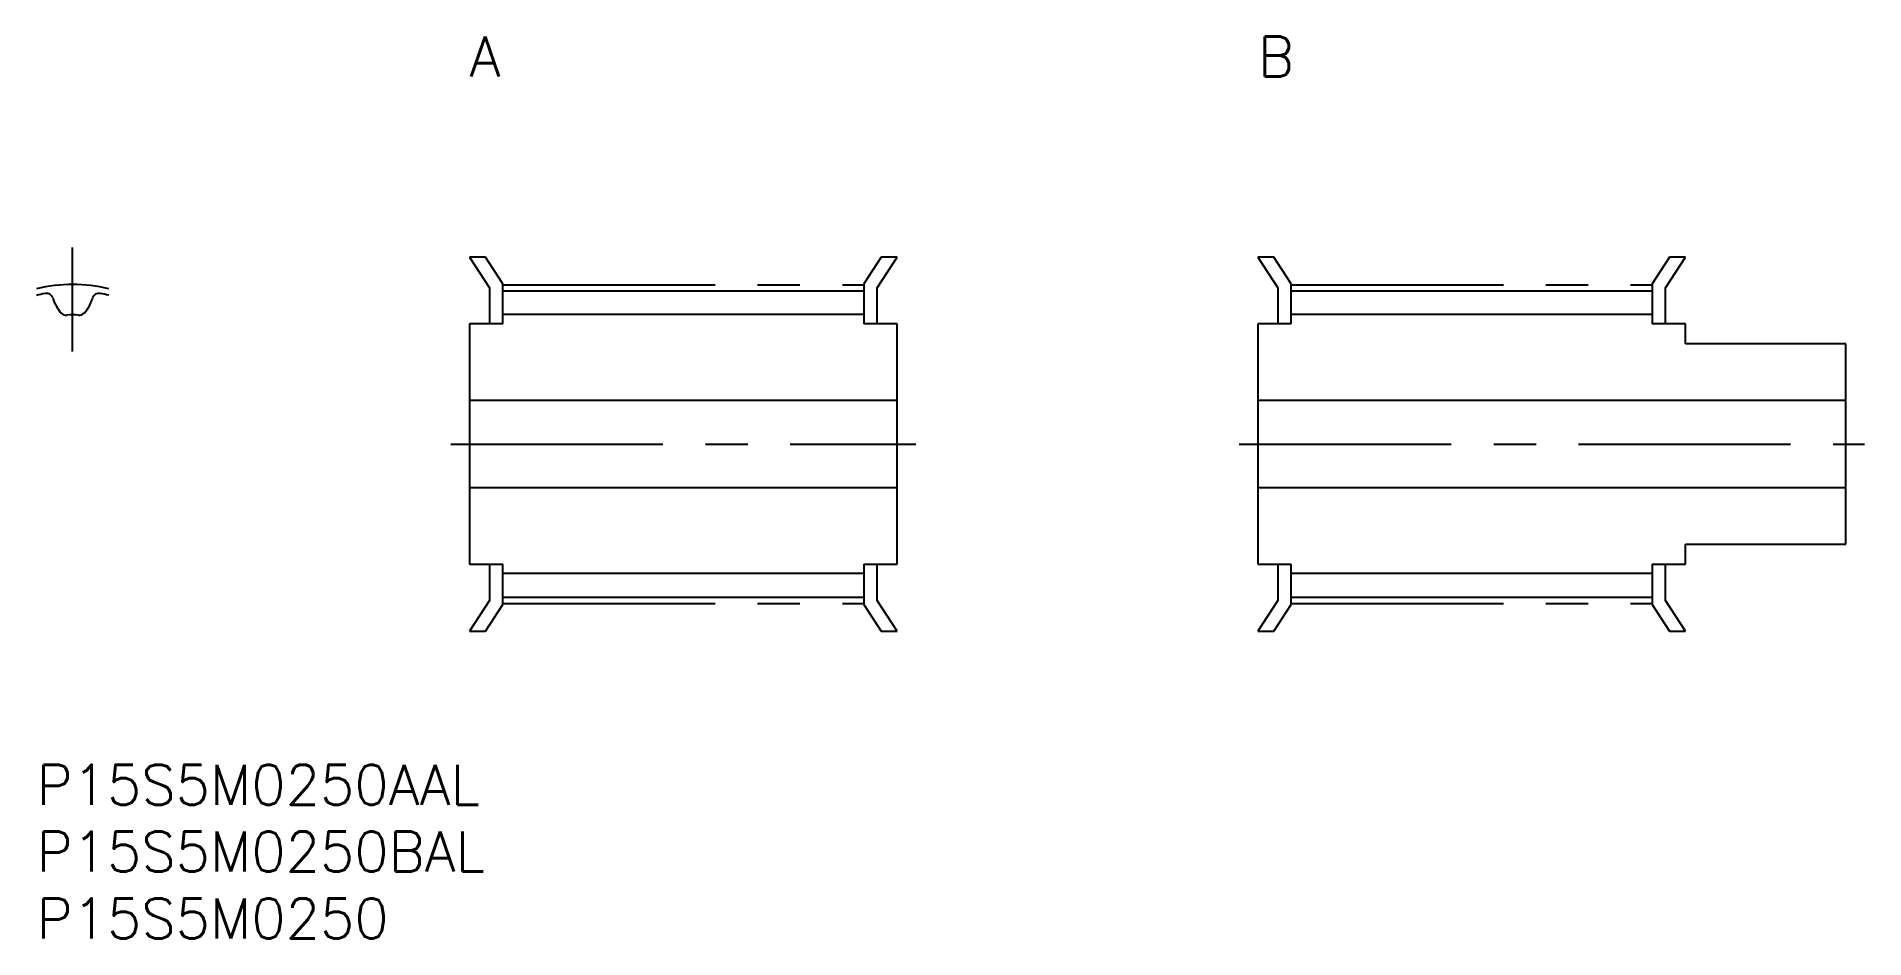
# Model space of a CAD drawing. Extents: x 0 to 137, y -13 to 54.
import ezdxf

# ---------------------------------------------------------------- set-up
doc = ezdxf.new("R2010")
doc.units = 0
doc.header["$LTSCALE"] = 0.5
doc.linetypes.add('CENTER', pattern=[50.8, 31.75, -6.35, 6.35, -6.35])
for name, color, linetype in [('MSM_CENTER', 1, 'CENTER'), ('MSM_CONTINUOUS', 7, 'CONTINUOUS'), ('MSM_PART_NUMBER', 7, 'CONTINUOUS')]:
    doc.layers.add(name, color=color, linetype=linetype)
doc.styles.get("Standard").update_dxf_attribs({"font": 'txt.shx', "height": 1, "bigfont": 'bigfont.shx'})

# ---------------------------------------------------------------- blocks, each defined once
blk = doc.blocks.new('*U36')
at = {"layer": 'MSM_PART_NUMBER'}
blk.add_text('P15S5M0250AAL', height=3, dxfattribs=at).set_placement((0, -3))
blk = doc.blocks.new('*U37')
at = {"layer": 'MSM_PART_NUMBER'}
blk.add_text('P15S5M0250BAL', height=3, dxfattribs=at).set_placement((0, -8))
blk = doc.blocks.new('*U38')
at = {"layer": 'MSM_PART_NUMBER'}
blk.add_text('P15S5M0250', height=3, dxfattribs=at).set_placement((0, -13))
blk = doc.blocks.new('*U39')
at = {"layer": 'MSM_PART_NUMBER'}
blk.add_text('A', height=3, dxfattribs=at).set_placement((32.41, 51.5))
blk = doc.blocks.new('*U40')
at = {"layer": 'MSM_PART_NUMBER'}
blk.add_text('B', height=3, dxfattribs=at).set_placement((91.41, 51.5))

msp = doc.modelspace()

# ---------------------------------------------------------------- linework, layer by layer
at = {"layer": 'MSM_CENTER'}
for p, q in [((2.7, 30.94), (2.7, 38.7)), ((34.91, 35.93), (61.91, 35.93)), ((93.91, 35.93), (120.91, 35.93)), ((31.01, 24), (65.81, 24)), ((90.01, 24), (136.81, 24)), ((34.91, 12.06), (61.91, 12.06)), ((93.91, 12.06), (120.91, 12.06))]:
    msp.add_line(p, q, dxfattribs=at)
msp.add_arc((2.7, 24), 11.94, 76.9077, 103.0923, dxfattribs=at)
at = {"layer": 'MSM_CONTINUOUS'}
for p, q in [((33.6, 38), (32.41, 38)), ((32.41, 38), (33.91, 35.7)), ((34.91, 36), (33.6, 38)), ((63.21, 38), (61.91, 36)), ((62.91, 35.7), (64.41, 38)), ((64.41, 38), (63.21, 38)), ((92.6, 38), (91.41, 38)), ((91.41, 38), (92.91, 35.7)), ((93.91, 36), (92.6, 38)), ((122.21, 38), (120.91, 36)), ((121.91, 35.7), (123.41, 38)), ((123.41, 38), (122.21, 38)), ((33.91, 35.7), (33.91, 33)), ((34.91, 33), (34.91, 36)), ((61.91, 36), (61.91, 33)), ((62.91, 33), (62.91, 35.7)), ((92.91, 35.7), (92.91, 33)), ((93.91, 33), (93.91, 36)), ((120.91, 36), (120.91, 33)), ((121.91, 33), (121.91, 35.7)), ((34.91, 35.46), (61.91, 35.46)), ((93.91, 35.46), (120.91, 35.46)), ((32.41, 33), (32.41, 15)), ((34.91, 33), (32.41, 33)), ((61.91, 33.69), (34.91, 33.69)), ((64.41, 33), (61.91, 33)), ((64.41, 15), (64.41, 33)), ((91.41, 33), (91.41, 15)), ((93.91, 33), (91.41, 33)), ((120.91, 33.69), (93.91, 33.69)), ((123.41, 33), (120.91, 33)), ((123.41, 31.5), (123.41, 33)), ((135.41, 31.5), (123.41, 31.5)), ((135.41, 16.5), (135.41, 31.5)), ((64.41, 27.25), (32.41, 27.25)), ((135.41, 27.25), (91.41, 27.25)), ((32.41, 20.75), (64.41, 20.75)), ((91.41, 20.75), (135.41, 20.75)), ((123.41, 15), (123.41, 16.5)), ((123.41, 16.5), (135.41, 16.5)), ((32.41, 15), (34.91, 15)), ((33.91, 15), (33.91, 12.3)), ((34.91, 12), (34.91, 15)), ((61.91, 14.31), (34.91, 14.31)), ((61.91, 15), (61.91, 12)), ((61.91, 15), (64.41, 15)), ((62.91, 12.3), (62.91, 15)), ((91.41, 15), (93.91, 15)), ((92.91, 15), (92.91, 12.3)), ((93.91, 12), (93.91, 15)), ((120.91, 14.31), (93.91, 14.31)), ((120.91, 15), (120.91, 12)), ((120.91, 15), (123.41, 15)), ((121.91, 12.3), (121.91, 15)), ((34.91, 12.54), (61.91, 12.54)), ((93.91, 12.54), (120.91, 12.54)), ((33.91, 12.3), (32.41, 10)), ((33.6, 10), (34.91, 12)), ((61.91, 12), (63.21, 10)), ((64.41, 10), (62.91, 12.3)), ((92.91, 12.3), (91.41, 10)), ((92.6, 10), (93.91, 12)), ((120.91, 12), (122.21, 10)), ((123.41, 10), (121.91, 12.3)), ((32.41, 10), (33.6, 10)), ((63.21, 10), (64.41, 10)), ((91.41, 10), (92.6, 10)), ((122.21, 10), (123.41, 10))]:
    msp.add_line(p, q, dxfattribs=at)
for centre, radius, start, end in [((2.7, 24), 11.45, 100.3487, 103.6513), ((0.74, 34.78), 0.5, 17.8671, 100.3487), ((4.33, 35.93), 3.27, 197.8671, 219.991), ((1.08, 35.93), 3.28, 320.009, 342.1329), ((4.67, 34.78), 0.5, 79.6513, 162.1329), ((2.7, 24), 11.46, 76.3487, 79.6513), ((2.2, 34.15), 0.5, 219.991, 277.6274), ((2.7, 30.41), 3.27, 82.3726, 97.6274), ((3.2, 34.15), 0.5, 262.3726, 320.009)]:
    msp.add_arc(centre, radius, start, end, dxfattribs=at)

# ---------------------------------------------------------------- block references
for name in ['*U39', '*U40', '*U36', '*U37', '*U38']:
    msp.add_blockref(name, (0, 0), dxfattribs=at)

doc.saveas('drawing.dxf')
